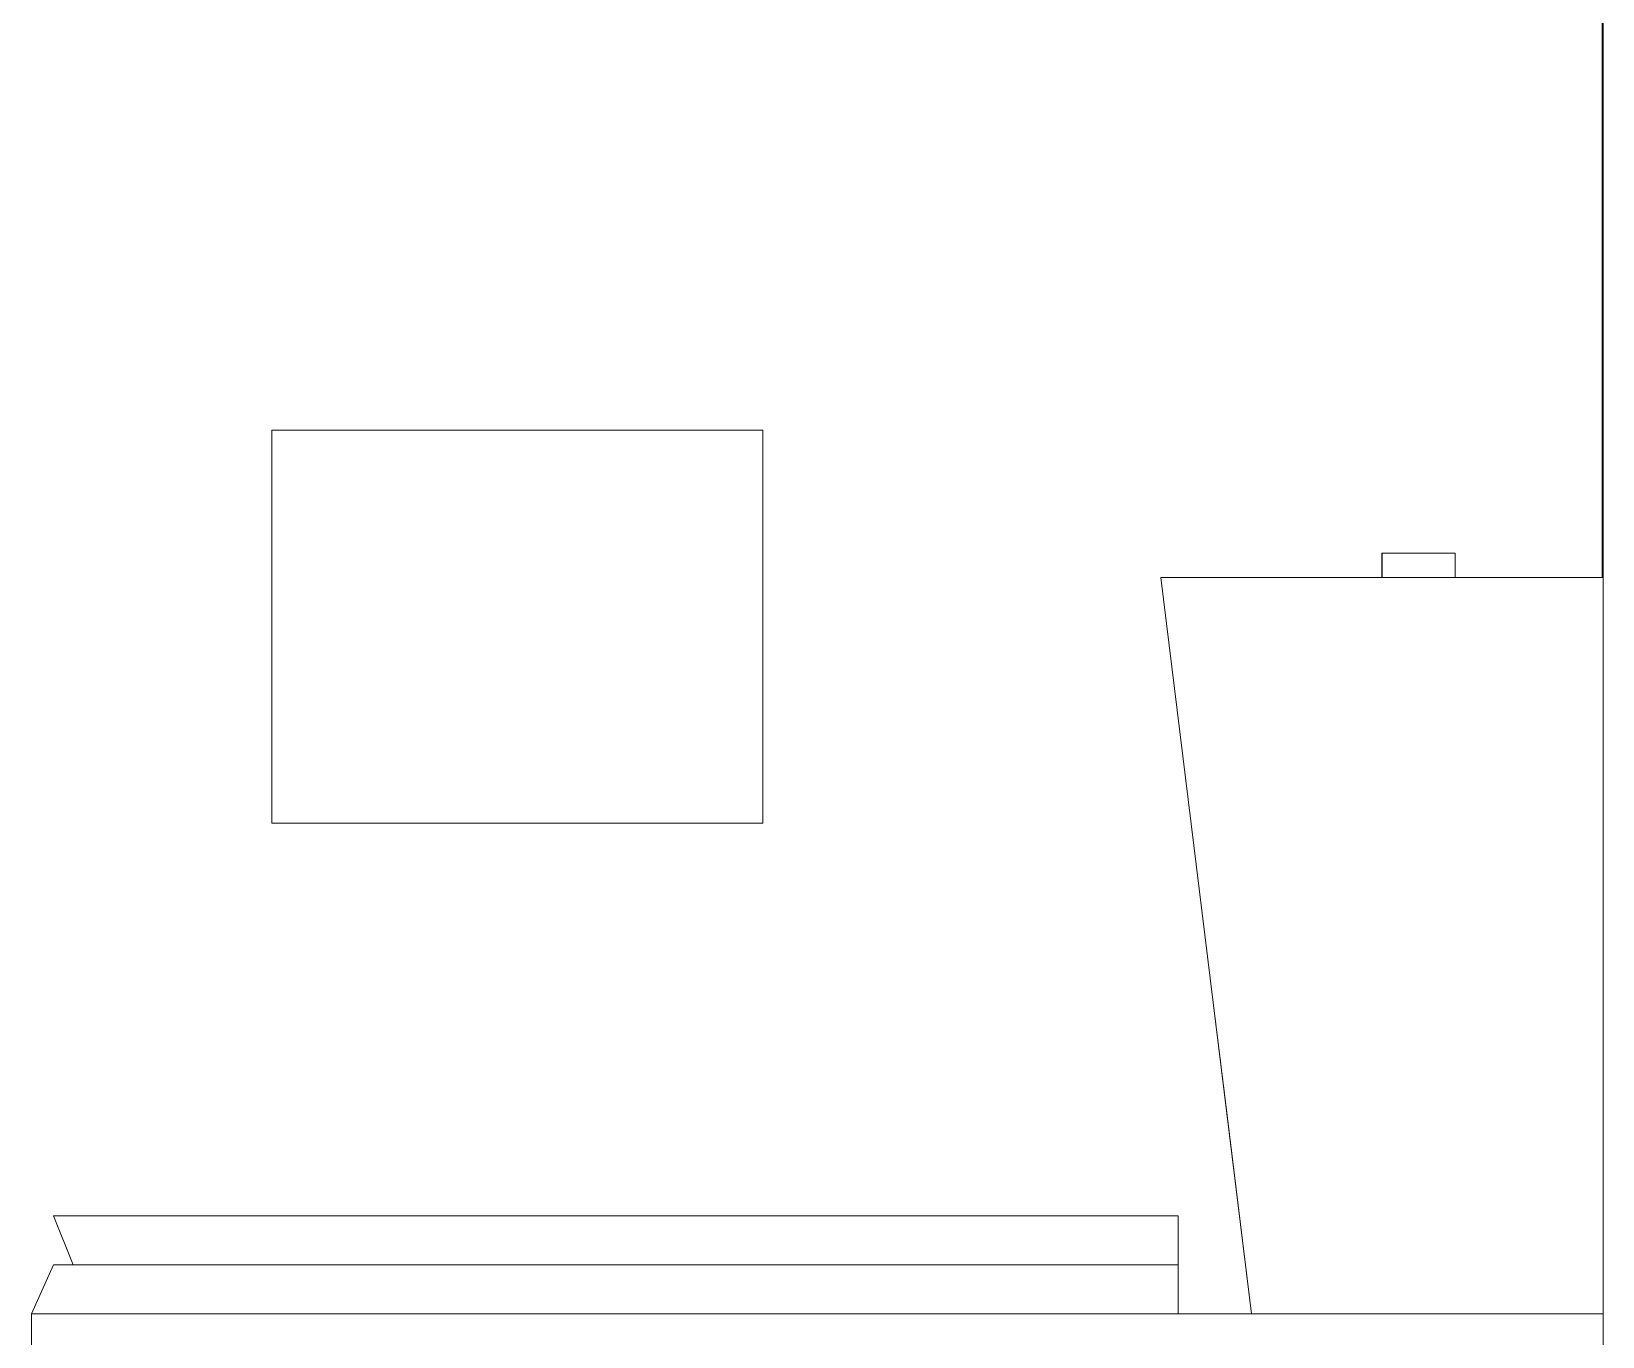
# Model space of a CAD drawing. Header units: millimetres. Extents: x 14397 to 67587, y -11631 to -8348.
# Drawn here: x 37413 to 38053, y -10957 to -10426 of the extents above; entities that cross this region are included whole.
import ezdxf

# ---------------------------------------------------------------- set-up
doc = ezdxf.new("R2010")
doc.units = ezdxf.units.MM
doc.header["$MEASUREMENT"] = 0
doc.linetypes.add('Wipeout_Contour', pattern=[1000, 0, -1000])
for name, color, linetype in [('NewA-Ee_25_10-M_WallsInternal', 7, 'Continuous'), ('NewA-Ee_40_20-M_GeneralFFAndEInternalEquipment', 7, 'Continuous'), ('NewA-Ee_40_20-M_GeneralFFAndEInternalSanitary', 7, 'Continuous')]:
    doc.layers.add(name, color=color, linetype=linetype)

# ---------------------------------------------------------------- blocks, each defined once
blk = doc.blocks.new('Section Elem_59_7', base_point=(46275.02, -115148.23))
at = {"layer": 'NewA-Ee_25_10-M_WallsInternal', "color": 92, "linetype": 'Continuous', "lineweight": 35}
blk.add_line((38053.41, -10333.23), (38053.41, -11348.23), dxfattribs=at)
blk = doc.blocks.new('Section Elem_64_7', base_point=(46275.02, -115148.23))
at = {"color": 254, "linetype": 'Wipeout_Contour', "lineweight": 0, "ltscale": 156380.415048}
blk.add_wipeout([(37711.29, -10588.23), (37511.29, -10588.23), (37511.29, -10748.23), (37711.29, -10748.23)], dxfattribs=at).dxf.layer = 'NewA-Ee_40_20-M_GeneralFFAndEInternalEquipment'
at = {"layer": 'NewA-Ee_40_20-M_GeneralFFAndEInternalEquipment', "color": 1, "linetype": 'Continuous', "lineweight": 18}
for p, q in [((37511.29, -10748.23), (37511.29, -10588.23)), ((37511.29, -10588.23), (37711.29, -10588.23)), ((37711.29, -10748.23), (37711.29, -10588.23)), ((37511.29, -10748.23), (37711.29, -10748.23))]:
    blk.add_line(p, q, dxfattribs=at)
blk = doc.blocks.new('Section Elem_65_7', base_point=(46275.02, -115148.23))
at = {"color": 254, "linetype": 'Wipeout_Contour', "lineweight": 0, "ltscale": 156967.405991}
blk.add_wipeout([(37655.36, -10979), (37703.03, -10979), (37703.03, -10948.23), (37655.36, -10948.23)], dxfattribs=at).dxf.layer = 'NewA-Ee_40_20-M_GeneralFFAndEInternalSanitary'
at = {"color": 254, "linetype": 'Wipeout_Contour', "lineweight": 0, "ltscale": 156784.788066}
blk.add_wipeout([(37655.36, -10979), (37655.36, -10948.23), (37607.93, -10948.23), (37607.93, -10979)], dxfattribs=at).dxf.layer = 'NewA-Ee_40_20-M_GeneralFFAndEInternalSanitary'
at = {"color": 254, "linetype": 'Wipeout_Contour', "lineweight": 0, "ltscale": 157732.082229}
blk.add_wipeout([(37703.03, -10948.23), (37703.03, -10979), (38053.41, -10979), (38053.41, -10948.23)], dxfattribs=at).dxf.layer = 'NewA-Ee_40_20-M_GeneralFFAndEInternalSanitary'
at = {"color": 254, "linetype": 'Wipeout_Contour', "lineweight": 0, "ltscale": 118649.530207}
blk.add_wipeout([(38021.29, -10948.23), (38053.41, -10948.23), (38022.87, -10648.23)], dxfattribs=at).dxf.layer = 'NewA-Ee_40_20-M_GeneralFFAndEInternalSanitary'
at = {"color": 254, "linetype": 'Wipeout_Contour', "lineweight": 0, "ltscale": 156604.924773}
blk.add_wipeout([(37607.93, -10948.23), (37561.68, -10948.23), (37561.68, -10979), (37607.93, -10979)], dxfattribs=at).dxf.layer = 'NewA-Ee_40_20-M_GeneralFFAndEInternalSanitary'
at = {"color": 254, "linetype": 'Wipeout_Contour', "lineweight": 0, "ltscale": 118597.312797}
blk.add_wipeout([(38022.87, -10648.23), (38053.41, -10948.23), (38053.41, -10648.23)], dxfattribs=at).dxf.layer = 'NewA-Ee_40_20-M_GeneralFFAndEInternalSanitary'
at = {"color": 254, "linetype": 'Wipeout_Contour', "lineweight": 0, "ltscale": 156431.421843}
blk.add_wipeout([(37561.68, -10948.23), (37517.56, -10948.23), (37517.56, -10979), (37561.68, -10979)], dxfattribs=at).dxf.layer = 'NewA-Ee_40_20-M_GeneralFFAndEInternalSanitary'
at = {"color": 254, "linetype": 'Wipeout_Contour', "lineweight": 0, "ltscale": 118557.08842}
blk.add_wipeout([(37989.17, -10948.23), (38021.29, -10948.23), (37990.98, -10648.23)], dxfattribs=at).dxf.layer = 'NewA-Ee_40_20-M_GeneralFFAndEInternalSanitary'
at = {"color": 254, "linetype": 'Wipeout_Contour', "lineweight": 0, "ltscale": 156264.497853}
blk.add_wipeout([(37517.56, -10979), (37517.56, -10948.23), (37474.73, -10948.23), (37474.73, -10979)], dxfattribs=at).dxf.layer = 'NewA-Ee_40_20-M_GeneralFFAndEInternalSanitary'
at = {"color": 254, "linetype": 'Wipeout_Contour', "lineweight": 0, "ltscale": 118506.380524}
blk.add_wipeout([(37990.98, -10648.23), (38021.29, -10948.23), (38022.87, -10648.23)], dxfattribs=at).dxf.layer = 'NewA-Ee_40_20-M_GeneralFFAndEInternalSanitary'
at = {"color": 254, "linetype": 'Wipeout_Contour', "lineweight": 0, "ltscale": 156118.619316}
blk.add_wipeout([(37474.73, -10948.23), (37441.56, -10948.23), (37441.56, -10979), (37474.73, -10979)], dxfattribs=at).dxf.layer = 'NewA-Ee_40_20-M_GeneralFFAndEInternalSanitary'
at = {"layer": 'NewA-Ee_40_20-M_GeneralFFAndEInternalSanitary', "color": 1, "linetype": 'Continuous', "lineweight": 18}
for p, q in [((38053.41, -10648.23), (38022.87, -10648.23)), ((38053.41, -10948.23), (38021.29, -10948.23))]:
    blk.add_line(p, q, dxfattribs=at)
at = {"color": 254, "linetype": 'Wipeout_Contour', "lineweight": 0, "ltscale": 118463.804725}
blk.add_wipeout([(37958.19, -10648.23), (37957.05, -10948.23), (37989.17, -10948.23)], dxfattribs=at).dxf.layer = 'NewA-Ee_40_20-M_GeneralFFAndEInternalSanitary'
at = {"color": 254, "linetype": 'Wipeout_Contour', "lineweight": 0, "ltscale": 156014.687366}
blk.add_wipeout([(37441.56, -10979), (37441.56, -10948.23), (37420.58, -10948.23), (37420.58, -10979)], dxfattribs=at).dxf.layer = 'NewA-Ee_40_20-M_GeneralFFAndEInternalSanitary'
at = {"color": 254, "linetype": 'Wipeout_Contour', "lineweight": 0, "ltscale": 118413.239029}
blk.add_wipeout([(37958.19, -10648.23), (37989.17, -10948.23), (37990.98, -10648.23)], dxfattribs=at).dxf.layer = 'NewA-Ee_40_20-M_GeneralFFAndEInternalSanitary'
at = {"color": 254, "linetype": 'Wipeout_Contour', "lineweight": 0, "ltscale": 155960.655898}
blk.add_wipeout([(37413.41, -10979), (37420.58, -10979), (37420.58, -10948.23), (37413.41, -10948.23)], dxfattribs=at).dxf.layer = 'NewA-Ee_40_20-M_GeneralFFAndEInternalSanitary'
at = {"layer": 'NewA-Ee_40_20-M_GeneralFFAndEInternalSanitary', "color": 1, "linetype": 'Continuous', "lineweight": 18}
blk.add_line((38021.29, -10948.23), (37989.17, -10948.23), dxfattribs=at)
at = {"color": 254, "linetype": 'Wipeout_Contour', "lineweight": 0, "ltscale": 157823.598354}
blk.add_wipeout([(37993.43, -10648.23), (37993.43, -10638.23), (37993.14, -10638.23), (37993.14, -10648.23)], dxfattribs=at).dxf.layer = 'NewA-Ee_40_20-M_GeneralFFAndEInternalSanitary'
at = {"color": 254, "linetype": 'Wipeout_Contour', "lineweight": 0, "ltscale": 118370.099895}
blk.add_wipeout([(37957.05, -10948.23), (37924.93, -10648.23), (37924.93, -10948.23)], dxfattribs=at).dxf.layer = 'NewA-Ee_40_20-M_GeneralFFAndEInternalSanitary'
at = {"color": 254, "linetype": 'Wipeout_Contour', "lineweight": 0, "ltscale": 116990.927824}
blk.add_wipeout([(37420.58, -10948.23), (37441.56, -10948.23), (37429.27, -10928.23)], dxfattribs=at).dxf.layer = 'NewA-Ee_40_20-M_GeneralFFAndEInternalSanitary'
at = {"color": 254, "linetype": 'Wipeout_Contour', "lineweight": 0, "ltscale": 157821.400005}
blk.add_wipeout([(37993.14, -10648.23), (37993.14, -10638.23), (37992.29, -10638.23), (37992.29, -10648.23)], dxfattribs=at).dxf.layer = 'NewA-Ee_40_20-M_GeneralFFAndEInternalSanitary'
at = {"color": 254, "linetype": 'Wipeout_Contour', "lineweight": 0, "ltscale": 118318.761784}
blk.add_wipeout([(37957.05, -10948.23), (37958.19, -10648.23), (37924.93, -10648.23)], dxfattribs=at).dxf.layer = 'NewA-Ee_40_20-M_GeneralFFAndEInternalSanitary'
at = {"color": 254, "linetype": 'Wipeout_Contour', "lineweight": 0, "ltscale": 116956.989119}
blk.add_wipeout([(37413.41, -10948.23), (37420.58, -10948.23), (37422.45, -10928.23)], dxfattribs=at).dxf.layer = 'NewA-Ee_40_20-M_GeneralFFAndEInternalSanitary'
at = {"color": 254, "linetype": 'Wipeout_Contour', "lineweight": 0, "ltscale": 117062.240395}
blk.add_wipeout([(37449.24, -10928.23), (37441.56, -10948.23), (37474.73, -10948.23)], dxfattribs=at).dxf.layer = 'NewA-Ee_40_20-M_GeneralFFAndEInternalSanitary'
at = {"layer": 'NewA-Ee_40_20-M_GeneralFFAndEInternalSanitary', "color": 1, "linetype": 'Continuous', "lineweight": 18}
for p, q in [((37413.41, -10979), (37413.41, -10948.23)), ((37989.17, -10948.23), (37957.05, -10948.23))]:
    blk.add_line(p, q, dxfattribs=at)
at = {"color": 254, "linetype": 'Wipeout_Contour', "lineweight": 0, "ltscale": 157817.087793}
blk.add_wipeout([(37992.29, -10648.23), (37992.29, -10638.23), (37990.9, -10638.23), (37990.9, -10648.23)], dxfattribs=at).dxf.layer = 'NewA-Ee_40_20-M_GeneralFFAndEInternalSanitary'
at = {"color": 254, "linetype": 'Wipeout_Contour', "lineweight": 0, "ltscale": 118310.76554}
blk.add_wipeout([(37902.43, -10648.23), (37918.57, -10948.23), (37924.93, -10948.23)], dxfattribs=at).dxf.layer = 'NewA-Ee_40_20-M_GeneralFFAndEInternalSanitary'
at = {"color": 254, "linetype": 'Wipeout_Contour', "lineweight": 0, "ltscale": 116966.881132}
blk.add_wipeout([(37420.58, -10948.23), (37429.27, -10928.23), (37422.45, -10928.23)], dxfattribs=at).dxf.layer = 'NewA-Ee_40_20-M_GeneralFFAndEInternalSanitary'
at = {"color": 254, "linetype": 'Wipeout_Contour', "lineweight": 0, "ltscale": 117165.580896}
blk.add_wipeout([(37474.73, -10948.23), (37517.56, -10948.23), (37480.81, -10928.23)], dxfattribs=at).dxf.layer = 'NewA-Ee_40_20-M_GeneralFFAndEInternalSanitary'
at = {"layer": 'NewA-Ee_40_20-M_GeneralFFAndEInternalSanitary', "color": 1, "linetype": 'Continuous', "lineweight": 18}
blk.add_line((37420.58, -10948.23), (37413.41, -10948.23), dxfattribs=at)
at = {"color": 254, "linetype": 'Wipeout_Contour', "lineweight": 0, "ltscale": 157810.827445}
blk.add_wipeout([(37990.9, -10648.23), (37990.9, -10638.23), (37989.03, -10638.23), (37989.03, -10648.23)], dxfattribs=at).dxf.layer = 'NewA-Ee_40_20-M_GeneralFFAndEInternalSanitary'
at = {"color": 254, "linetype": 'Wipeout_Contour', "lineweight": 0, "ltscale": 118234.184529}
blk.add_wipeout([(37924.93, -10648.23), (37902.43, -10648.23), (37924.93, -10948.23)], dxfattribs=at).dxf.layer = 'NewA-Ee_40_20-M_GeneralFFAndEInternalSanitary'
at = {"color": 254, "linetype": 'Wipeout_Contour', "lineweight": 0, "ltscale": 117012.349964}
blk.add_wipeout([(37429.27, -10928.23), (37441.56, -10948.23), (37449.24, -10928.23)], dxfattribs=at).dxf.layer = 'NewA-Ee_40_20-M_GeneralFFAndEInternalSanitary'
at = {"color": 254, "linetype": 'Wipeout_Contour', "lineweight": 0, "ltscale": 117288.232901}
blk.add_wipeout([(37521.57, -10928.23), (37517.56, -10948.23), (37561.68, -10948.23)], dxfattribs=at).dxf.layer = 'NewA-Ee_40_20-M_GeneralFFAndEInternalSanitary'
at = {"layer": 'NewA-Ee_40_20-M_GeneralFFAndEInternalSanitary', "color": 1, "linetype": 'Continuous', "lineweight": 18}
for p, q in [((37993.14, -10638.23), (37992.29, -10638.23)), ((37993.43, -10638.23), (37993.14, -10638.23)), ((37993.43, -10648.23), (37993.43, -10638.23)), ((37958.19, -10648.23), (37924.93, -10648.23)), ((37441.56, -10948.23), (37420.58, -10948.23)), ((37957.05, -10948.23), (37924.93, -10948.23))]:
    blk.add_line(p, q, dxfattribs=at)
at = {"color": 254, "linetype": 'Wipeout_Contour', "lineweight": 0, "ltscale": 157802.85956}
blk.add_wipeout([(37989.03, -10648.23), (37989.03, -10638.23), (37986.76, -10638.23), (37986.76, -10648.23)], dxfattribs=at).dxf.layer = 'NewA-Ee_40_20-M_GeneralFFAndEInternalSanitary'
at = {"color": 254, "linetype": 'Wipeout_Contour', "lineweight": 0, "ltscale": 118282.097451}
blk.add_wipeout([(37918.57, -10948.23), (37884.26, -10648.23), (37913.43, -10948.23)], dxfattribs=at).dxf.layer = 'NewA-Ee_40_20-M_GeneralFFAndEInternalSanitary'
at = {"color": 254, "linetype": 'Wipeout_Contour', "lineweight": 0, "ltscale": 117093.477698}
blk.add_wipeout([(37480.81, -10928.23), (37449.24, -10928.23), (37474.73, -10948.23)], dxfattribs=at).dxf.layer = 'NewA-Ee_40_20-M_GeneralFFAndEInternalSanitary'
at = {"color": 254, "linetype": 'Wipeout_Contour', "lineweight": 0, "ltscale": 117416.253698}
blk.add_wipeout([(37561.68, -10948.23), (37607.93, -10948.23), (37564.51, -10928.23)], dxfattribs=at).dxf.layer = 'NewA-Ee_40_20-M_GeneralFFAndEInternalSanitary'
at = {"layer": 'NewA-Ee_40_20-M_GeneralFFAndEInternalSanitary', "color": 1, "linetype": 'Continuous', "lineweight": 18}
for p, q in [((37992.29, -10638.23), (37990.9, -10638.23)), ((38022.87, -10648.23), (37990.98, -10648.23)), ((37474.73, -10948.23), (37441.56, -10948.23))]:
    blk.add_line(p, q, dxfattribs=at)
at = {"color": 254, "linetype": 'Wipeout_Contour', "lineweight": 0, "ltscale": 157793.490358}
blk.add_wipeout([(37986.76, -10648.23), (37986.76, -10638.23), (37984.17, -10638.23), (37984.17, -10648.23)], dxfattribs=at).dxf.layer = 'NewA-Ee_40_20-M_GeneralFFAndEInternalSanitary'
at = {"color": 254, "linetype": 'Wipeout_Contour', "lineweight": 0, "ltscale": 118189.364976}
blk.add_wipeout([(37918.57, -10948.23), (37902.43, -10648.23), (37884.26, -10648.23)], dxfattribs=at).dxf.layer = 'NewA-Ee_40_20-M_GeneralFFAndEInternalSanitary'
at = {"color": 254, "linetype": 'Wipeout_Contour', "lineweight": 0, "ltscale": 117203.935628}
blk.add_wipeout([(37480.81, -10928.23), (37517.56, -10948.23), (37521.57, -10928.23)], dxfattribs=at).dxf.layer = 'NewA-Ee_40_20-M_GeneralFFAndEInternalSanitary'
at = {"color": 254, "linetype": 'Wipeout_Contour', "lineweight": 0, "ltscale": 156758.211975}
blk.add_wipeout([(37607.93, -10948.23), (37655.36, -10948.23), (37655.68, -10928.23), (37609.52, -10928.23)], dxfattribs=at).dxf.layer = 'NewA-Ee_40_20-M_GeneralFFAndEInternalSanitary'
at = {"layer": 'NewA-Ee_40_20-M_GeneralFFAndEInternalSanitary', "color": 1, "linetype": 'Continuous', "lineweight": 18}
for p, q in [((37990.9, -10638.23), (37989.03, -10638.23)), ((37517.56, -10948.23), (37474.73, -10948.23)), ((37924.93, -10948.23), (37918.57, -10948.23))]:
    blk.add_line(p, q, dxfattribs=at)
at = {"color": 254, "linetype": 'Wipeout_Contour', "lineweight": 0, "ltscale": 157783.079908}
blk.add_wipeout([(37984.17, -10648.23), (37984.17, -10638.23), (37981.36, -10638.23), (37981.36, -10648.23)], dxfattribs=at).dxf.layer = 'NewA-Ee_40_20-M_GeneralFFAndEInternalSanitary'
at = {"color": 254, "linetype": 'Wipeout_Contour', "lineweight": 0, "ltscale": 117075.923576}
blk.add_wipeout([(37488.36, -10928.23), (37449.24, -10908.23), (37459.73, -10928.23)], dxfattribs=at).dxf.layer = 'NewA-Ee_40_20-M_GeneralFFAndEInternalSanitary'
at = {"color": 254, "linetype": 'Wipeout_Contour', "lineweight": 0, "ltscale": 117326.630927}
blk.add_wipeout([(37564.51, -10928.23), (37521.57, -10928.23), (37561.68, -10948.23)], dxfattribs=at).dxf.layer = 'NewA-Ee_40_20-M_GeneralFFAndEInternalSanitary'
at = {"color": 254, "linetype": 'Wipeout_Contour', "lineweight": 0, "ltscale": 117685.107521}
blk.add_wipeout([(37655.68, -10928.23), (37655.36, -10948.23), (37703.03, -10948.23)], dxfattribs=at).dxf.layer = 'NewA-Ee_40_20-M_GeneralFFAndEInternalSanitary'
at = {"layer": 'NewA-Ee_40_20-M_GeneralFFAndEInternalSanitary', "color": 1, "linetype": 'Continuous', "lineweight": 18}
blk.add_line((37989.03, -10638.23), (37986.76, -10638.23), dxfattribs=at)
at = {"color": 254, "linetype": 'Wipeout_Contour', "lineweight": 0, "ltscale": 157772.028291}
blk.add_wipeout([(37981.36, -10648.23), (37981.36, -10638.23), (37978.43, -10638.23), (37978.43, -10648.23)], dxfattribs=at).dxf.layer = 'NewA-Ee_40_20-M_GeneralFFAndEInternalSanitary'
at = {"color": 254, "linetype": 'Wipeout_Contour', "lineweight": 0, "ltscale": 117089.767353}
blk.add_wipeout([(37449.24, -10908.23), (37488.36, -10928.23), (37480.81, -10908.23)], dxfattribs=at).dxf.layer = 'NewA-Ee_40_20-M_GeneralFFAndEInternalSanitary'
at = {"color": 254, "linetype": 'Wipeout_Contour', "lineweight": 0, "ltscale": 117455.445119}
blk.add_wipeout([(37564.51, -10928.23), (37607.93, -10948.23), (37609.52, -10928.23)], dxfattribs=at).dxf.layer = 'NewA-Ee_40_20-M_GeneralFFAndEInternalSanitary'
at = {"color": 254, "linetype": 'Wipeout_Contour', "lineweight": 0, "ltscale": 117821.695209}
blk.add_wipeout([(37702.06, -10928.23), (37703.03, -10948.23), (37751.21, -10948.23)], dxfattribs=at).dxf.layer = 'NewA-Ee_40_20-M_GeneralFFAndEInternalSanitary'
at = {"layer": 'NewA-Ee_40_20-M_GeneralFFAndEInternalSanitary', "color": 1, "linetype": 'Continuous', "lineweight": 18}
for p, q in [((37986.76, -10638.23), (37984.17, -10638.23)), ((37561.68, -10948.23), (37517.56, -10948.23)), ((37607.93, -10948.23), (37561.68, -10948.23))]:
    blk.add_line(p, q, dxfattribs=at)
at = {"color": 254, "linetype": 'Wipeout_Contour', "lineweight": 0, "ltscale": 157760.760221}
blk.add_wipeout([(37978.43, -10648.23), (37978.43, -10638.23), (37975.51, -10638.23), (37975.51, -10648.23)], dxfattribs=at).dxf.layer = 'NewA-Ee_40_20-M_GeneralFFAndEInternalSanitary'
at = {"color": 254, "linetype": 'Wipeout_Contour', "lineweight": 0, "ltscale": 117008.03993}
blk.add_wipeout([(37459.73, -10928.23), (37429.27, -10908.23), (37437.62, -10928.23)], dxfattribs=at).dxf.layer = 'NewA-Ee_40_20-M_GeneralFFAndEInternalSanitary'
at = {"color": 254, "linetype": 'Wipeout_Contour', "lineweight": 0, "ltscale": 117723.172288}
blk.add_wipeout([(37702.06, -10928.23), (37655.68, -10928.23), (37703.03, -10948.23)], dxfattribs=at).dxf.layer = 'NewA-Ee_40_20-M_GeneralFFAndEInternalSanitary'
at = {"color": 254, "linetype": 'Wipeout_Contour', "lineweight": 0, "ltscale": 117959.716537}
blk.add_wipeout([(37751.21, -10948.23), (37798.16, -10948.23), (37750.63, -10928.23)], dxfattribs=at).dxf.layer = 'NewA-Ee_40_20-M_GeneralFFAndEInternalSanitary'
at = {"layer": 'NewA-Ee_40_20-M_GeneralFFAndEInternalSanitary', "color": 1, "linetype": 'Continuous', "lineweight": 18}
for p, q in [((37984.17, -10638.23), (37981.36, -10638.23)), ((37655.36, -10948.23), (37607.93, -10948.23))]:
    blk.add_line(p, q, dxfattribs=at)
at = {"color": 254, "linetype": 'Wipeout_Contour', "lineweight": 0, "ltscale": 157749.708724}
blk.add_wipeout([(37975.51, -10648.23), (37975.51, -10638.23), (37972.69, -10638.23), (37972.69, -10648.23)], dxfattribs=at).dxf.layer = 'NewA-Ee_40_20-M_GeneralFFAndEInternalSanitary'
at = {"color": 254, "linetype": 'Wipeout_Contour', "lineweight": 0, "ltscale": 117012.949326}
blk.add_wipeout([(37429.27, -10908.23), (37459.73, -10928.23), (37449.24, -10908.23)], dxfattribs=at).dxf.layer = 'NewA-Ee_40_20-M_GeneralFFAndEInternalSanitary'
at = {"color": 254, "linetype": 'Wipeout_Contour', "lineweight": 0, "ltscale": 117860.636075}
blk.add_wipeout([(37702.06, -10928.23), (37751.21, -10948.23), (37750.63, -10928.23)], dxfattribs=at).dxf.layer = 'NewA-Ee_40_20-M_GeneralFFAndEInternalSanitary'
at = {"color": 254, "linetype": 'Wipeout_Contour', "lineweight": 0, "ltscale": 118093.543507}
blk.add_wipeout([(37797.9, -10928.23), (37798.16, -10948.23), (37843.26, -10948.23)], dxfattribs=at).dxf.layer = 'NewA-Ee_40_20-M_GeneralFFAndEInternalSanitary'
at = {"layer": 'NewA-Ee_40_20-M_GeneralFFAndEInternalSanitary', "color": 1, "linetype": 'Continuous', "lineweight": 18}
for p, q in [((37981.36, -10638.23), (37978.43, -10638.23)), ((37703.03, -10948.23), (37655.36, -10948.23))]:
    blk.add_line(p, q, dxfattribs=at)
at = {"color": 254, "linetype": 'Wipeout_Contour', "lineweight": 0, "ltscale": 157739.298496}
blk.add_wipeout([(37972.69, -10648.23), (37972.69, -10638.23), (37970.1, -10638.23), (37970.1, -10648.23)], dxfattribs=at).dxf.layer = 'NewA-Ee_40_20-M_GeneralFFAndEInternalSanitary'
at = {"color": 254, "linetype": 'Wipeout_Contour', "lineweight": 0, "ltscale": 116973.126559}
blk.add_wipeout([(37437.62, -10928.23), (37422.45, -10908.23), (37430.45, -10928.23)], dxfattribs=at).dxf.layer = 'NewA-Ee_40_20-M_GeneralFFAndEInternalSanitary'
at = {"color": 254, "linetype": 'Wipeout_Contour', "lineweight": 0, "ltscale": 117997.776216}
blk.add_wipeout([(37750.63, -10928.23), (37798.16, -10948.23), (37797.9, -10928.23)], dxfattribs=at).dxf.layer = 'NewA-Ee_40_20-M_GeneralFFAndEInternalSanitary'
at = {"color": 254, "linetype": 'Wipeout_Contour', "lineweight": 0, "ltscale": 118216.148666}
blk.add_wipeout([(37843.26, -10948.23), (37880.48, -10948.23), (37843.2, -10928.23)], dxfattribs=at).dxf.layer = 'NewA-Ee_40_20-M_GeneralFFAndEInternalSanitary'
at = {"layer": 'NewA-Ee_40_20-M_GeneralFFAndEInternalSanitary', "color": 1, "linetype": 'Continuous', "lineweight": 18}
blk.add_line((37978.43, -10638.23), (37975.51, -10638.23), dxfattribs=at)
at = {"color": 254, "linetype": 'Wipeout_Contour', "lineweight": 0, "ltscale": 157729.929583}
blk.add_wipeout([(37970.1, -10648.23), (37970.1, -10638.23), (37967.83, -10638.23), (37967.83, -10648.23)], dxfattribs=at).dxf.layer = 'NewA-Ee_40_20-M_GeneralFFAndEInternalSanitary'
at = {"color": 254, "linetype": 'Wipeout_Contour', "lineweight": 0, "ltscale": 116966.194905}
blk.add_wipeout([(37429.27, -10908.23), (37422.45, -10908.23), (37437.62, -10928.23)], dxfattribs=at).dxf.layer = 'NewA-Ee_40_20-M_GeneralFFAndEInternalSanitary'
at = {"color": 254, "linetype": 'Wipeout_Contour', "lineweight": 0, "ltscale": 118130.024929}
blk.add_wipeout([(37843.2, -10928.23), (37797.9, -10928.23), (37843.26, -10948.23)], dxfattribs=at).dxf.layer = 'NewA-Ee_40_20-M_GeneralFFAndEInternalSanitary'
at = {"layer": 'NewA-Ee_40_20-M_GeneralFFAndEInternalSanitary', "color": 1, "linetype": 'Continuous', "lineweight": 18}
for p, q in [((37975.51, -10638.23), (37972.69, -10638.23)), ((37429.27, -10908.23), (37422.45, -10908.23)), ((37430.45, -10928.23), (37422.45, -10908.23)), ((37449.24, -10908.23), (37429.27, -10908.23)), ((37422.45, -10928.23), (37413.41, -10948.23)), ((37422.45, -10928.23), (37429.27, -10928.23)), ((37429.27, -10928.23), (37449.24, -10928.23))]:
    blk.add_line(p, q, dxfattribs=at)
at = {"color": 254, "linetype": 'Wipeout_Contour', "lineweight": 0, "ltscale": 157721.96201}
blk.add_wipeout([(37967.83, -10648.23), (37967.83, -10638.23), (37965.96, -10638.23), (37965.96, -10648.23)], dxfattribs=at).dxf.layer = 'NewA-Ee_40_20-M_GeneralFFAndEInternalSanitary'
at = {"color": 254, "linetype": 'Wipeout_Contour', "lineweight": 0, "ltscale": 118245.115588}
blk.add_wipeout([(37843.2, -10928.23), (37880.48, -10948.23), (37880.48, -10928.23)], dxfattribs=at).dxf.layer = 'NewA-Ee_40_20-M_GeneralFFAndEInternalSanitary'
at = {"layer": 'NewA-Ee_40_20-M_GeneralFFAndEInternalSanitary', "color": 1, "linetype": 'Continuous', "lineweight": 18}
blk.add_line((37972.69, -10638.23), (37970.1, -10638.23), dxfattribs=at)
at = {"color": 254, "linetype": 'Wipeout_Contour', "lineweight": 0, "ltscale": 157715.70195}
blk.add_wipeout([(37965.96, -10648.23), (37965.96, -10638.23), (37964.58, -10638.23), (37964.58, -10648.23)], dxfattribs=at).dxf.layer = 'NewA-Ee_40_20-M_GeneralFFAndEInternalSanitary'
at = {"color": 254, "linetype": 'Wipeout_Contour', "lineweight": 0, "ltscale": 118199.502455}
blk.add_wipeout([(37880.48, -10928.23), (37843.2, -10908.23), (37843.26, -10928.23)], dxfattribs=at).dxf.layer = 'NewA-Ee_40_20-M_GeneralFFAndEInternalSanitary'
at = {"layer": 'NewA-Ee_40_20-M_GeneralFFAndEInternalSanitary', "color": 1, "linetype": 'Continuous', "lineweight": 18}
blk.add_line((37970.1, -10638.23), (37967.83, -10638.23), dxfattribs=at)
at = {"color": 254, "linetype": 'Wipeout_Contour', "lineweight": 0, "ltscale": 157711.389955}
blk.add_wipeout([(37964.58, -10648.23), (37964.58, -10638.23), (37963.72, -10638.23), (37963.72, -10648.23)], dxfattribs=at).dxf.layer = 'NewA-Ee_40_20-M_GeneralFFAndEInternalSanitary'
at = {"color": 254, "linetype": 'Wipeout_Contour', "lineweight": 0, "ltscale": 118228.484113}
blk.add_wipeout([(37880.48, -10928.23), (37880.48, -10908.23), (37843.2, -10908.23)], dxfattribs=at).dxf.layer = 'NewA-Ee_40_20-M_GeneralFFAndEInternalSanitary'
at = {"color": 254, "linetype": 'Wipeout_Contour', "lineweight": 0, "ltscale": 157709.191721}
blk.add_wipeout([(37963.72, -10648.23), (37963.72, -10638.23), (37963.44, -10638.23), (37963.44, -10648.23)], dxfattribs=at).dxf.layer = 'NewA-Ee_40_20-M_GeneralFFAndEInternalSanitary'
at = {"color": 254, "linetype": 'Wipeout_Contour', "lineweight": 0, "ltscale": 118264.349859}
blk.add_wipeout([(37913.43, -10948.23), (37873.94, -10648.23), (37910.51, -10948.23)], dxfattribs=at).dxf.layer = 'NewA-Ee_40_20-M_GeneralFFAndEInternalSanitary'
at = {"color": 254, "linetype": 'Wipeout_Contour', "lineweight": 0, "ltscale": 118076.880012}
blk.add_wipeout([(37843.26, -10928.23), (37797.9, -10908.23), (37798.16, -10928.23)], dxfattribs=at).dxf.layer = 'NewA-Ee_40_20-M_GeneralFFAndEInternalSanitary'
at = {"layer": 'NewA-Ee_40_20-M_GeneralFFAndEInternalSanitary', "color": 1, "linetype": 'Continuous', "lineweight": 18}
for p, q in [((37963.72, -10638.23), (37963.44, -10638.23)), ((37963.44, -10648.23), (37963.44, -10638.23)), ((37964.58, -10638.23), (37963.72, -10638.23)), ((37965.96, -10638.23), (37964.58, -10638.23)), ((37967.83, -10638.23), (37965.96, -10638.23)), ((37990.98, -10648.23), (37958.19, -10648.23))]:
    blk.add_line(p, q, dxfattribs=at)
at = {"color": 254, "linetype": 'Wipeout_Contour', "lineweight": 0, "ltscale": 118157.264904}
blk.add_wipeout([(37913.43, -10948.23), (37884.26, -10648.23), (37873.94, -10648.23)], dxfattribs=at).dxf.layer = 'NewA-Ee_40_20-M_GeneralFFAndEInternalSanitary'
at = {"color": 254, "linetype": 'Wipeout_Contour', "lineweight": 0, "ltscale": 118113.377248}
blk.add_wipeout([(37843.2, -10908.23), (37797.9, -10908.23), (37843.26, -10928.23)], dxfattribs=at).dxf.layer = 'NewA-Ee_40_20-M_GeneralFFAndEInternalSanitary'
at = {"color": 254, "linetype": 'Wipeout_Contour', "lineweight": 0, "ltscale": 118260.880254}
blk.add_wipeout([(37910.51, -10948.23), (37873.46, -10648.23), (37910.37, -10948.23)], dxfattribs=at).dxf.layer = 'NewA-Ee_40_20-M_GeneralFFAndEInternalSanitary'
at = {"color": 254, "linetype": 'Wipeout_Contour', "lineweight": 0, "ltscale": 117943.034134}
blk.add_wipeout([(37798.16, -10928.23), (37750.63, -10908.23), (37751.21, -10928.23)], dxfattribs=at).dxf.layer = 'NewA-Ee_40_20-M_GeneralFFAndEInternalSanitary'
at = {"color": 254, "linetype": 'Wipeout_Contour', "lineweight": 0, "ltscale": 118144.298885}
blk.add_wipeout([(37873.46, -10648.23), (37910.51, -10948.23), (37873.94, -10648.23)], dxfattribs=at).dxf.layer = 'NewA-Ee_40_20-M_GeneralFFAndEInternalSanitary'
at = {"color": 254, "linetype": 'Wipeout_Contour', "lineweight": 0, "ltscale": 117981.109874}
blk.add_wipeout([(37798.16, -10928.23), (37797.9, -10908.23), (37750.63, -10908.23)], dxfattribs=at).dxf.layer = 'NewA-Ee_40_20-M_GeneralFFAndEInternalSanitary'
at = {"layer": 'NewA-Ee_40_20-M_GeneralFFAndEInternalSanitary', "color": 1, "linetype": 'Continuous', "lineweight": 18}
for p, q in [((37873.94, -10648.23), (37873.46, -10648.23)), ((37910.37, -10948.23), (37873.46, -10648.23)), ((37884.26, -10648.23), (37873.94, -10648.23)), ((37902.43, -10648.23), (37884.26, -10648.23)), ((37924.93, -10648.23), (37902.43, -10648.23)), ((37843.2, -10908.23), (37797.9, -10908.23)), ((37880.48, -10908.23), (37843.2, -10908.23)), ((37880.48, -10928.23), (37880.48, -10908.23)), ((37797.9, -10928.23), (37843.2, -10928.23)), ((37843.2, -10928.23), (37880.48, -10928.23)), ((37880.48, -10928.23), (37880.48, -10948.23)), ((37910.37, -10948.23), (37703.03, -10948.23)), ((37910.51, -10948.23), (37910.37, -10948.23)), ((37913.43, -10948.23), (37910.51, -10948.23)), ((37918.57, -10948.23), (37913.43, -10948.23))]:
    blk.add_line(p, q, dxfattribs=at)
at = {"color": 254, "linetype": 'Wipeout_Contour', "lineweight": 0, "ltscale": 117804.99326}
blk.add_wipeout([(37751.21, -10928.23), (37702.06, -10908.23), (37703.03, -10928.23)], dxfattribs=at).dxf.layer = 'NewA-Ee_40_20-M_GeneralFFAndEInternalSanitary'
at = {"color": 254, "linetype": 'Wipeout_Contour', "lineweight": 0, "ltscale": 117843.950337}
blk.add_wipeout([(37751.21, -10928.23), (37750.63, -10908.23), (37702.06, -10908.23)], dxfattribs=at).dxf.layer = 'NewA-Ee_40_20-M_GeneralFFAndEInternalSanitary'
at = {"layer": 'NewA-Ee_40_20-M_GeneralFFAndEInternalSanitary', "color": 1, "linetype": 'Continuous', "lineweight": 18}
for p, q in [((37797.9, -10908.23), (37750.63, -10908.23)), ((37750.63, -10928.23), (37797.9, -10928.23))]:
    blk.add_line(p, q, dxfattribs=at)
at = {"color": 254, "linetype": 'Wipeout_Contour', "lineweight": 0, "ltscale": 117668.38618}
blk.add_wipeout([(37655.68, -10908.23), (37655.36, -10928.23), (37703.03, -10928.23)], dxfattribs=at).dxf.layer = 'NewA-Ee_40_20-M_GeneralFFAndEInternalSanitary'
at = {"color": 254, "linetype": 'Wipeout_Contour', "lineweight": 0, "ltscale": 117706.467041}
blk.add_wipeout([(37702.06, -10908.23), (37655.68, -10908.23), (37703.03, -10928.23)], dxfattribs=at).dxf.layer = 'NewA-Ee_40_20-M_GeneralFFAndEInternalSanitary'
at = {"layer": 'NewA-Ee_40_20-M_GeneralFFAndEInternalSanitary', "color": 1, "linetype": 'Continuous', "lineweight": 18}
for p, q in [((37750.63, -10908.23), (37702.06, -10908.23)), ((37702.06, -10928.23), (37750.63, -10928.23))]:
    blk.add_line(p, q, dxfattribs=at)
at = {"color": 254, "linetype": 'Wipeout_Contour', "lineweight": 0, "ltscale": 156735.901915}
blk.add_wipeout([(37655.36, -10928.23), (37655.68, -10908.23), (37609.52, -10908.23), (37607.93, -10928.23)], dxfattribs=at).dxf.layer = 'NewA-Ee_40_20-M_GeneralFFAndEInternalSanitary'
at = {"layer": 'NewA-Ee_40_20-M_GeneralFFAndEInternalSanitary', "color": 1, "linetype": 'Continuous', "lineweight": 18}
for p, q in [((37702.06, -10908.23), (37655.68, -10908.23)), ((37655.68, -10928.23), (37702.06, -10928.23))]:
    blk.add_line(p, q, dxfattribs=at)
at = {"color": 254, "linetype": 'Wipeout_Contour', "lineweight": 0, "ltscale": 117399.494068}
blk.add_wipeout([(37607.93, -10928.23), (37564.51, -10908.23), (37561.68, -10928.23)], dxfattribs=at).dxf.layer = 'NewA-Ee_40_20-M_GeneralFFAndEInternalSanitary'
at = {"color": 254, "linetype": 'Wipeout_Contour', "lineweight": 0, "ltscale": 117438.701812}
blk.add_wipeout([(37564.51, -10908.23), (37607.93, -10928.23), (37609.52, -10908.23)], dxfattribs=at).dxf.layer = 'NewA-Ee_40_20-M_GeneralFFAndEInternalSanitary'
at = {"layer": 'NewA-Ee_40_20-M_GeneralFFAndEInternalSanitary', "color": 1, "linetype": 'Continuous', "lineweight": 18}
for p, q in [((37655.68, -10908.23), (37609.52, -10908.23)), ((37609.52, -10928.23), (37655.68, -10928.23))]:
    blk.add_line(p, q, dxfattribs=at)
at = {"color": 254, "linetype": 'Wipeout_Contour', "lineweight": 0, "ltscale": 117276.954619}
blk.add_wipeout([(37521.57, -10908.23), (37523.24, -10928.23), (37561.68, -10928.23)], dxfattribs=at).dxf.layer = 'NewA-Ee_40_20-M_GeneralFFAndEInternalSanitary'
at = {"color": 254, "linetype": 'Wipeout_Contour', "lineweight": 0, "ltscale": 117309.869235}
blk.add_wipeout([(37564.51, -10908.23), (37521.57, -10908.23), (37561.68, -10928.23)], dxfattribs=at).dxf.layer = 'NewA-Ee_40_20-M_GeneralFFAndEInternalSanitary'
at = {"layer": 'NewA-Ee_40_20-M_GeneralFFAndEInternalSanitary', "color": 1, "linetype": 'Continuous', "lineweight": 18}
for p, q in [((37609.52, -10908.23), (37564.51, -10908.23)), ((37564.51, -10928.23), (37609.52, -10928.23))]:
    blk.add_line(p, q, dxfattribs=at)
at = {"color": 254, "linetype": 'Wipeout_Contour', "lineweight": 0, "ltscale": 117167.287238}
blk.add_wipeout([(37523.24, -10928.23), (37480.81, -10908.23), (37488.36, -10928.23)], dxfattribs=at).dxf.layer = 'NewA-Ee_40_20-M_GeneralFFAndEInternalSanitary'
at = {"color": 254, "linetype": 'Wipeout_Contour', "lineweight": 0, "ltscale": 117192.551748}
blk.add_wipeout([(37523.24, -10928.23), (37521.57, -10908.23), (37480.81, -10908.23)], dxfattribs=at).dxf.layer = 'NewA-Ee_40_20-M_GeneralFFAndEInternalSanitary'
at = {"layer": 'NewA-Ee_40_20-M_GeneralFFAndEInternalSanitary', "color": 1, "linetype": 'Continuous', "lineweight": 18}
for p, q in [((37480.81, -10908.23), (37449.24, -10908.23)), ((37521.57, -10908.23), (37480.81, -10908.23)), ((37564.51, -10908.23), (37521.57, -10908.23)), ((37449.24, -10928.23), (37480.81, -10928.23)), ((37480.81, -10928.23), (37521.57, -10928.23)), ((37521.57, -10928.23), (37564.51, -10928.23))]:
    blk.add_line(p, q, dxfattribs=at)

msp = doc.modelspace()

# ---------------------------------------------------------------- block references
at = {"layer": 'NewA-Ee_25_10-M_WallsInternal', "lineweight": 0}
msp.add_blockref('Section Elem_59_7', (46275.02, -115148.23), dxfattribs=at)
at = {"layer": 'NewA-Ee_40_20-M_GeneralFFAndEInternalEquipment', "lineweight": 0}
msp.add_blockref('Section Elem_64_7', (46275.02, -115148.23), dxfattribs=at)

# ---------------------------------------------------------------- next in the draw order: block references
at = {"layer": 'NewA-Ee_40_20-M_GeneralFFAndEInternalSanitary', "lineweight": 0}
msp.add_blockref('Section Elem_65_7', (46275.02, -115148.23), dxfattribs=at)

doc.saveas('drawing.dxf')
